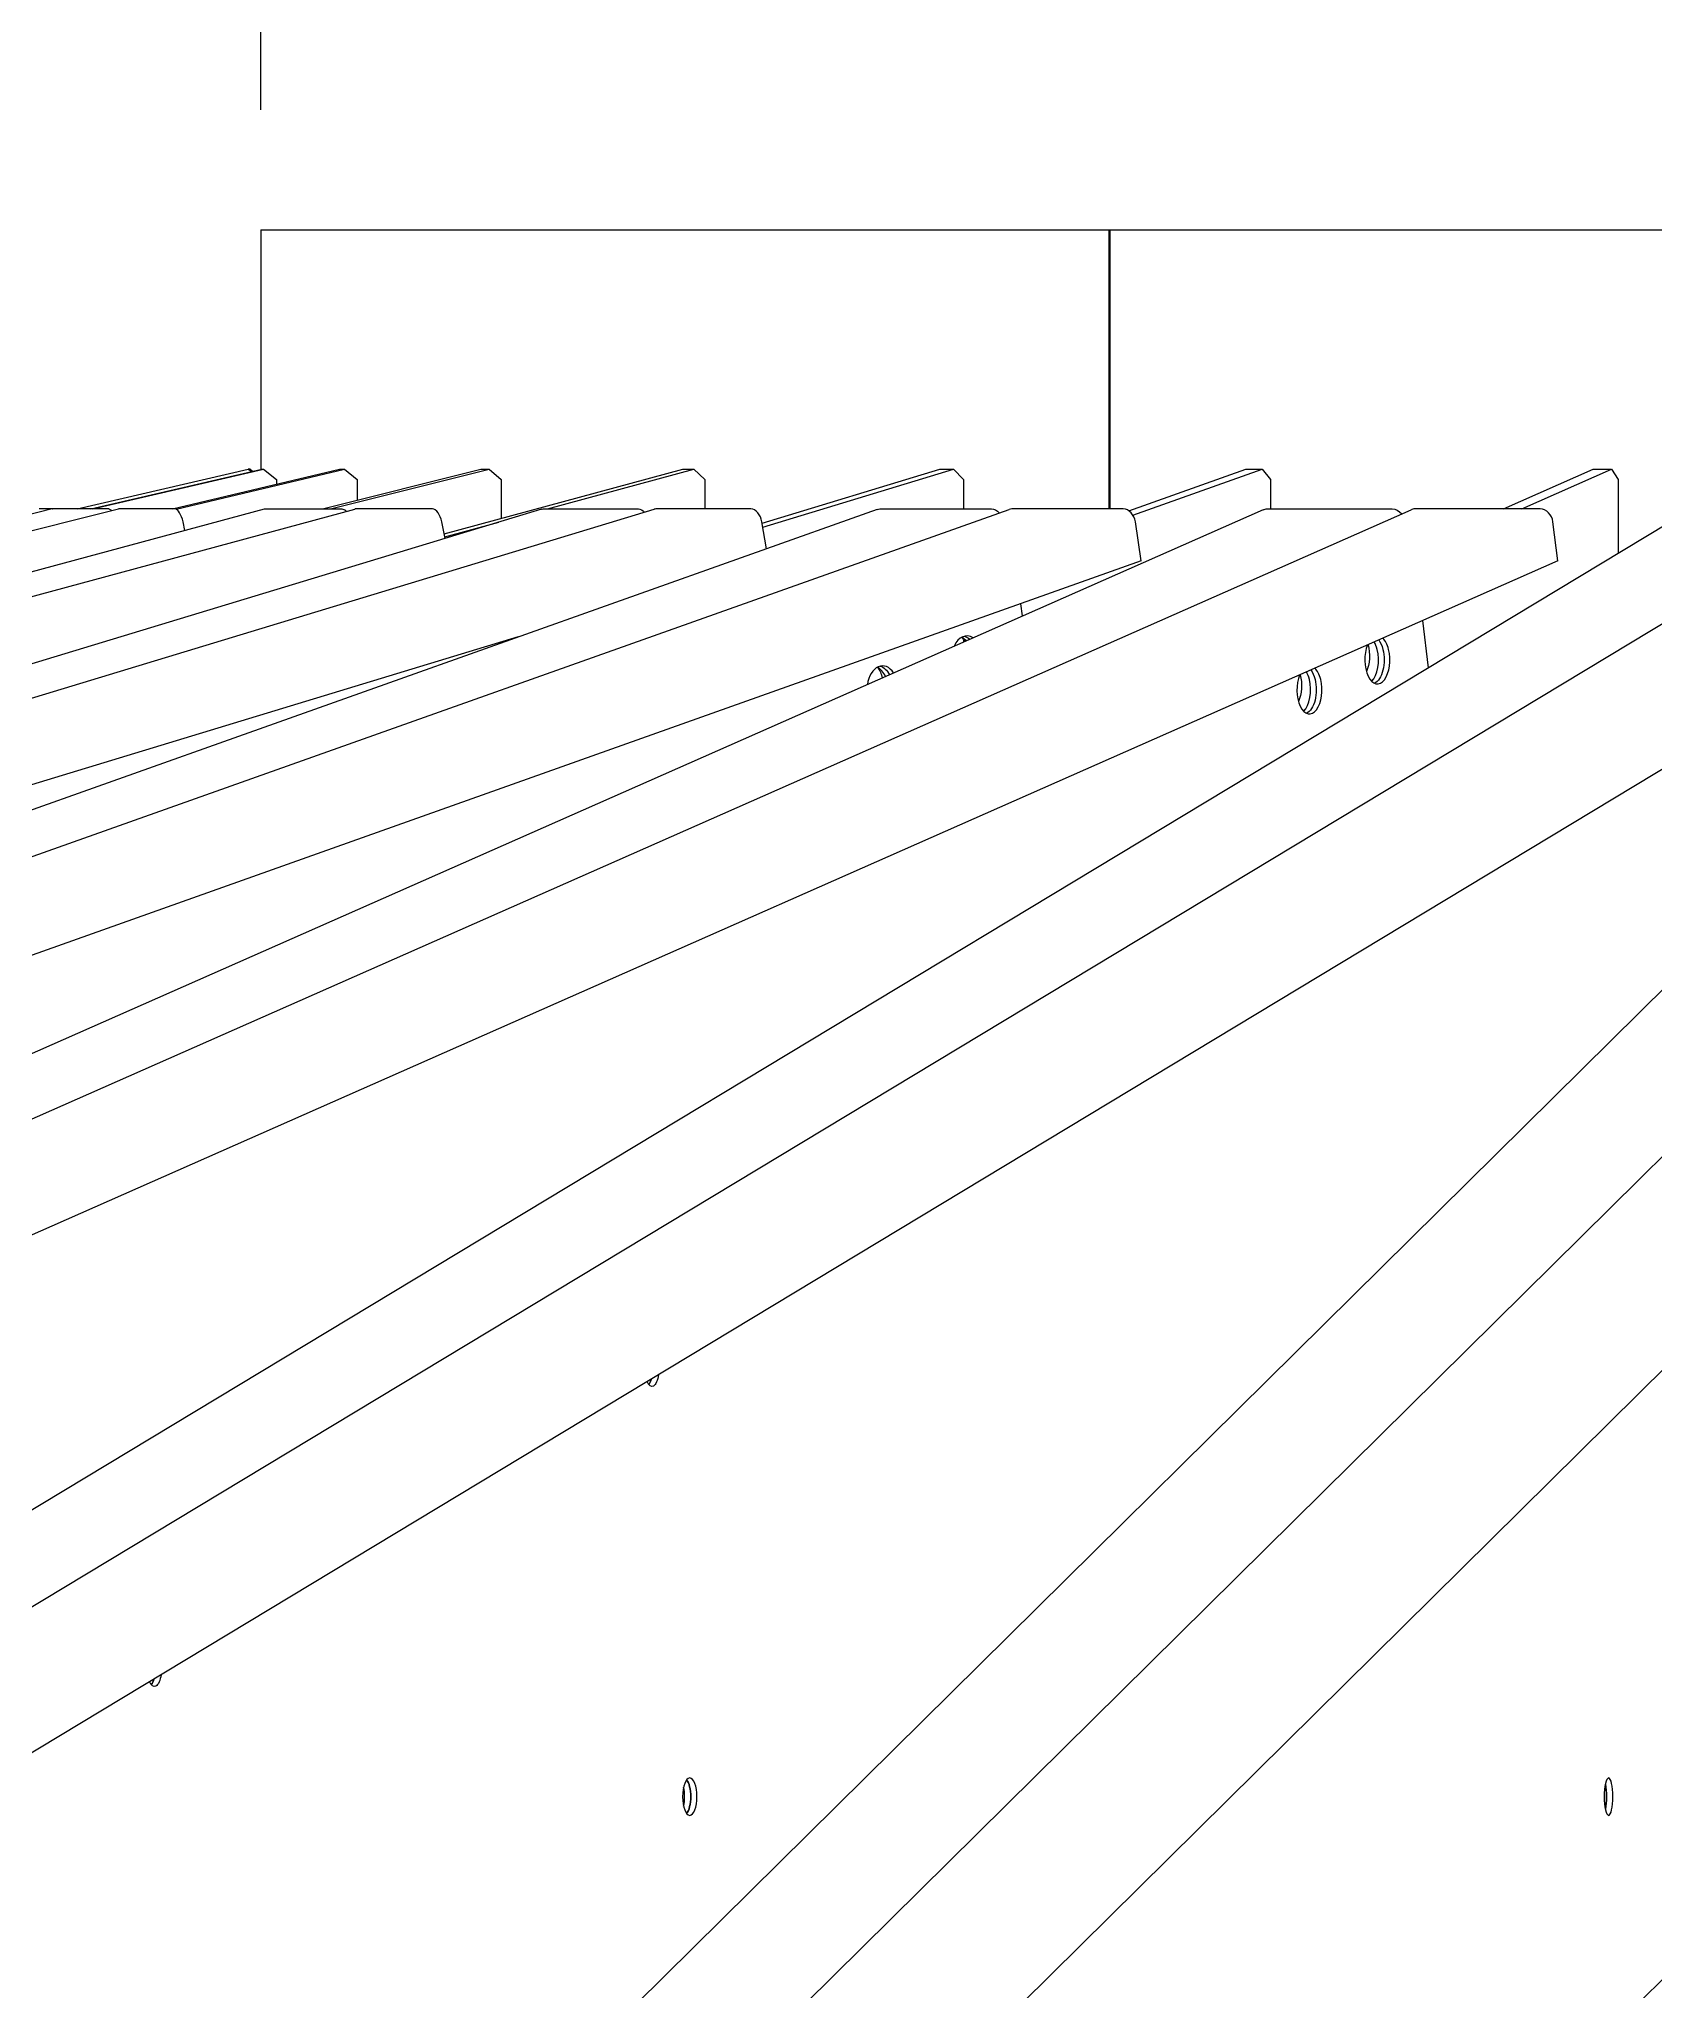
# Model space of a CAD drawing. Header units: millimetres. Extents: x -272986 to 200319, y -34579 to 49604.
# Drawn here: x 6715 to 7321, y 14897 to 15628 of the extents above; entities that cross this region are included whole.
import ezdxf
from ezdxf import colors
from ezdxf.entities.mleader import LeaderData, LeaderLine
from ezdxf.math import Vec2, Vec3

# ---------------------------------------------------------------- set-up
doc = ezdxf.new("R2010")
doc.units = ezdxf.units.MM
doc.layers.get('Defpoints').update_dxf_attribs({"color": 9})
for name, color, linetype in [('X 3001 D', 5, 'Continuous'), ('X 4001 T', 7, 'Continuous'), ('X 5001 H', 8, 'Continuous')]:
    doc.layers.add(name, color=color, linetype=linetype)
doc.styles.add('BIT STD. 2.5', font='isocpeur.ttf', dxfattribs={"height": 2.5})
doc.styles.add('BIT STD. 3.0', font='isocpeur.ttf', dxfattribs={"height": 2.5})
doc.dimstyles.new('BIT STD. 3.0', dxfattribs={"dimtxt": 3, "dimasz": 3, "dimexe": 1, "dimexo": 0.75, "dimgap": 1, "dimtad": 1, "dimdec": 0, "dimdsep": 46, "dimtxsty": 'BIT STD. 3.0', "dimcen": 0, "dimadec": 0, "dimazin": 0, "dimtfac": 1, "dimtdec": 0, "dimtmove": 0, "dimatfit": 3, "dimfxl": 1, "dimtfill": 1, "dimlwd": -1, "dimlwe": -1, "dimarcsym": 0})

# ---------------------------------------------------------------- blocks, each defined once
blk = doc.blocks.new('A$C79477E6E')
at = {"extrusion": (0, 1, 0)}
for p, q in [((-1000.00000001409, 1911.851985141549), (999.9999999859101, 1911.851985141551)), ((-1000.00000001409, 1911.851985141549), (-1000.00000001409, 1822.01426268774)), ((-682.0905111265056, 1807.235847655387), (-682.0905111265056, 1911.851985141551)), ((-681.906198197732, 1911.851985141551), (-681.906198197732, 1807.235847655387)), ((-1068.938398431801, 1807.235847655384), (-1004.799465043194, 1822.089275348037)), ((-1063.815019480553, 1807.235847655384), (-999.6760860918948, 1822.089275348037)), ((-1063.187346714778, 1807.235847655384), (-999.0484133261161, 1822.089275348037)), ((-1033.124656916272, 1807.235847655387), (-970.5650369325085, 1822.089275348037)), ((-1031.727492280999, 1807.124161766404), (-968.697474021701, 1822.089275348037)), ((-1004.79946504319, 1822.089275348035), (-1003.646955546297, 1821.169693134838)), ((-1004.171792277328, 1822.089275348035), (-1004.799465043194, 1822.089275348035)), ((-1003.160478430895, 1821.282352517774), (-1004.171792277324, 1822.089275348037)), ((-999.6760860918912, 1822.089275348035), (-999.0484133261161, 1822.089275348035)), ((-999.0484133261234, 1822.089275348035), (-994.1915812908446, 1818.214030619754)), ((-994.1915812908446, 1818.214030619754), (-994.1915812908446, 1816.479663775192)), ((-976.9953365549154, 1807.235847655385), (-917.5554554435075, 1822.089275348037)), ((-973.9338690960358, 1807.235847655385), (-914.4939879846279, 1822.089275348037)), ((-970.5650369325049, 1822.089275348035), (-968.6974740217047, 1822.089275348035)), ((-968.6974740217156, 1822.089275348035), (-963.9602333100447, 1818.214030619754)), ((-963.9602333100447, 1818.214030619754), (-963.9602333100447, 1810.493188684568)), ((-931.3291782121341, 1797.888907246399), (-841.9526134498665, 1822.089275348037)), ((-917.5554554435039, 1822.089275348035), (-914.4939879846279, 1822.089275348035)), ((-914.4939879846497, 1822.089275348035), (-909.9929851849047, 1818.214030619754)), ((-909.9929851849047, 1818.214030619754), (-909.9929851849047, 1803.666078549861)), ((-892.6291600286022, 1807.235847655385), (-837.772624932175, 1822.089275348037)), ((-841.9526134498628, 1822.089275348035), (-837.772624932175, 1822.089275348035)), ((-837.772624932204, 1822.089275348035), (-833.6186896712861, 1818.214030619754)), ((-833.6186896712898, 1818.214030619754), (-833.6186896712898, 1807.235847655387)), ((-812.1752929473805, 1801.881730230923), (-745.618103832916, 1822.089275348037)), ((-811.9123809109406, 1800.384112912792), (-740.422519446307, 1822.089275348037)), ((-745.6181038329123, 1822.089275348035), (-740.422519446307, 1822.089275348035)), ((-740.4225194463434, 1822.089275348035), (-736.7179353965003, 1818.214030619754)), ((-736.7179353965003, 1818.214030619754), (-736.7179353965003, 1807.235847655385)), ((-674.7407678546988, 1806.513129550511), (-630.9240019353347, 1822.089275348037)), ((-673.2361941406198, 1804.885485600678), (-624.8407542105597, 1822.089275348037)), ((-630.924001935331, 1822.089275348035), (-624.8407542105597, 1822.089275348035)), ((-624.8407542106033, 1822.089275348035), (-621.6767405259488, 1818.214030619754)), ((-621.6767405259488, 1818.214030619754), (-621.6767405259488, 1807.235847655385)), ((-534.3105851356413, 1807.235847655385), (-500.6944571937311, 1822.089275348037)), ((-527.4894638208316, 1807.235847655387), (-493.8733358789214, 1822.089275348037)), ((-500.6944571937311, 1822.089275348035), (-493.8733358789214, 1822.089275348035)), ((-493.8733358789686, 1822.089275348035), (-491.3278010771828, 1818.214030619754)), ((-491.3278010771828, 1818.214030619754), (-491.3278010771828, 1790.560464656863)), ((-1078.253718730291, 1807.21483543778), (-7199.617526368547, 277.5476658994667)), ((-7174.743103264827, 277.5476658994485), (-1053.379295626568, 1807.214835437764)), ((-998.8291954123815, 1807.19020800203), (-6648.18115023787, 277.5230384637161)), ((-6614.218743531343, 277.523038463698), (-964.8667887058509, 1807.190208002014)), ((-894.8935473711426, 1807.148346581194), (-5933.127855131861, 277.4811770428805)), ((-5890.913731990404, 277.4811770428623), (-852.6794242296855, 1807.148346581178)), ((-769.0347824326927, 1807.075177638051), (-5072.093393530562, 277.4080080997392)), ((-5022.667005766565, 277.408008099721), (-719.6083946686958, 1807.075177638037)), ((-624.4049511571393, 1806.93744092556), (-4086.33228155418, 277.2702713872477)), ((-4030.910670871162, 277.2702713872295), (-568.9833404741257, 1806.937440925545)), ((-464.6659342795574, 1806.64523979739), (-3000.21784362329, 276.9780702590779)), ((-2940.165674010052, 276.9780702590597), (-404.6137646663265, 1806.645239797375)), ((-293.919907187581, 1805.919100458366), (-1840.662692455629, 276.2519309200543)), ((-1777.458647629774, 276.2519309200343), (-230.7158623617361, 1805.91910045835)), ((-1057.033092733076, 1807.235847655391), (-1083.170371163698, 1807.235847655391)), ((-1032.158669629327, 1807.235847655393), (-1053.206258409406, 1807.235847655393)), ((-1028.520729914606, 1799.150672511158), (-1029.206114092874, 1802.363997331466)), ((-998.4814205830007, 1807.235847655391), (-969.74399952362, 1807.235847655391)), ((-935.7815928170494, 1807.235847655395), (-964.5190138764265, 1807.235847655395)), ((-930.9943060918704, 1796.187731802829), (-932.2100884737338, 1802.363997331466)), ((-931.11765834994, 1796.814370509412), (-910.897614218451, 1802.289323729141)), ((-894.2962333085816, 1807.235847655391), (-858.5765906504203, 1807.235847655391)), ((-816.3624675089122, 1807.235847655395), (-852.0821101670772, 1807.235847655395)), ((-810.4993647560223, 1792.335194753547), (-812.2599566488097, 1802.363997331466)), ((-768.090504771415, 1807.235847655391), (-726.2681766634087, 1807.235847655391)), ((-676.8417888993608, 1807.235847655393), (-718.6641170073599, 1807.235847655393)), ((-670.1178786070923, 1787.748446359687), (-672.30928895529, 1802.363997331466)), ((-622.971838860889, 1807.235847655391), (-576.0766298214112, 1807.235847655391)), ((-520.6550191383321, 1807.235847655393), (-567.5502281778099, 1807.235847655393)), ((-514.041086256042, 1787.748446359687), (-515.8041353014341, 1802.363997331466)), ((-670.1178786070923, 1787.748446359687), (-4973.176489705031, 258.0812768213491)), ((-514.0410862560493, 1787.748446359685), (-3975.968416653137, 258.0812768213491)), ((-345.3068963571677, 1787.748446359687), (-2880.858805700933, 258.0812768213491)), ((-168.0701046624381, 1787.748446359685), (-1714.812889930497, 258.0812768213491)), ((-714.5483660624122, 1767.107193444646), (-715.2383261149625, 1771.70886301549)), ((-562.4914716126295, 1747.628300625525), (-564.6344633720219, 1765.393549626049)), ((-903.6368669967414, 1759.226331429445), (-5847.928452554235, 258.0812768213491)), ((-736.7179353965003, 1758.227302597572), (-736.7179353965003, 1757.311475875591)), ((-215.3826401264632, 1512.443892103727), (-1690.187512246179, 53.92046090133772))]:
    blk.add_line(p, q, dxfattribs=at)
at = {"extrusion": (0, 0, -0.9999999999999998)}
blk.add_ellipse((-1077.041543138534, 1802.363997331466), major_axis=(-1.212175591796496, 4.850838106413129), ratio=0.3728752807857845, start_param=4.272185598618619e-12, end_param=0.09290951411334701, dxfattribs=at)
at = {"extrusion": (0, 0, -1)}
for centre, major_axis, ratio, start_param, end_param in [((-1055.993954358455, 1802.363997331464), (-1.212175591797021, 4.850838106415226), 0.3728752807857845, 0.09290951411326316, 0.6190187706167173), ((-893.4409626901288, 1802.363997331469), (-1.452584681060811, 4.784349249823135), 0.6328027369261064, -1.015187933717243e-12, 0.1898134076671849), ((-857.7213200319638, 1802.363997331464), (-1.452584681064751, 4.784349249828621), 0.6328027369261064, 0.1898134076687834, 0.8986732683103127), ((-725.5377065473476, 1802.363997331462), (-1.674747777390673, 4.711180306689249), 0.740916809964763, 0.2575350188118426, 1.058012731843648), ((-575.4889468062793, 1802.363997331462), (-2.020795311430308, 4.573443594197242), 0.830787052180174, 0.3518150490979977, 1.25476645893021), ((-741.0338292232955, 1752.157903990914), (-6.066258606551855e-13, -8.999999999984906), 0.6494480483345042, -2.458133623159104, -2.204338304302038), ((-737.3094695620857, 1750.643577945513), (2.331468351712828e-15, 8.999999999999716), 0.6494480483302038, 0.1633433894441463, 0.5378081115912262), ((-583.7552846110812, 1750.643577945517), (-4.880540416252188e-13, -8.999999999992637), 0.5224985647159734, -2.548464496562164, -2.024581932313475), ((-589.2807988836612, 1752.157903990903), (-4.847233725513433e-13, -8.999999999997513), 0.522498564720793, -2.054438681259638, -0.8558118614647892), ((-583.7552846111357, 1750.64357794551), (-4.871658632055187e-13, -9.000000000000925), 0.5224985647159752, -2.024581932313483, -0.2286327522372924), ((-772.6739660698222, 1740.910351273707), (-6.070699498650356e-13, -9.000000000007082), 0.6494480483345043, -2.458133623144695, -1.905150464807822), ((-768.9496064084415, 1739.396025228316), (1.55431223447522e-15, 8.999999999999687), 0.6494480483302052, 0.1633433894464915, 0.8881488798899475), ((-614.7361469015195, 1740.910351273711), (-4.873879078104437e-13, -9.00000000000058), 0.5224985647207931, -2.054438681247905, -0.8558118615109664), ((-609.2106326287067, 1739.396025228316), (-4.882760862301438e-13, -9.000000000000103), 0.5224985647159734, -2.024581932313535, -0.2286327522319858), ((-609.2106326287576, 1739.396025228323), (-4.880540416252188e-13, -8.999999999989049), 0.5224985647159752, -2.548464496559736, -2.024581932313301), ((-853.5102396768161, 1485.201333819692), (-1.84074977482851e-13, -6.999999999999851), 0.3826834323649961, -1.199504857665547, 0.7457192521453415), ((-855.8199385081534, 1485.201333819688), (-2.73314704202221e-12, -6.99999999999725), 0.382683432364767, -0.9388264222051612, -0.4457221238736617), ((-1039.947880069634, 1372.725806647715), (6.683542608243442e-14, -7.000000000000014), 0.3826834323650807, -1.19950485768315, 0.745719252163217), ((-1042.257578900946, 1372.725806647715), (-2.878142169038256e-12, -7.000000000002992), 0.3826834323647429, -0.9388264222306377, -0.4457221238679713), ((-839.3062078144103, 1324.430273130127), (4.146142555269412e-16, -7.000000000000071), 0.3826834323650255, -4.712388980384686, 1.5707963267949), ((-841.6159066457476, 1324.430273130125), (-1.711963903971991e-13, -6.999999999999994), 0.3826834323650065, -2.695870529717553, -0.4457221238738831), ((-494.9695533780869, 1324.430273130127), (3.478798573148658e-16, -7.000000000000071), 0.2334453638558379, -4.712388980384686, 1.5707963267949), ((-497.4004781791409, 1324.430273130125), (-3.108624468950438e-13, -6.99999999999978), 0.2334453638558335, -2.302849654703332, -0.8387429988890591)]:
    blk.add_ellipse(centre, major_axis=major_axis, ratio=ratio, start_param=start_param, end_param=end_param, dxfattribs=at)
for centre, major_axis, ratio, start_param, end_param in [((-1052.167120034796, 1802.363997331517), (-1.212175591784275, 4.850838106364215), 0.3728752807857872, -0.09290951411383208, 8.64824878377135e-12), ((-1031.119531254702, 1802.363997331466), (-1.21217559179712, 4.850838106415613), 0.3728752807857872, -1.663705840908206, -0.09290951411333248), ((-963.5600023566913, 1802.363997331455), (-1.306786349167689, 4.826210670676766), 0.5091069603524531, -0.1369868318259648, 9.32323662716783e-12), ((-934.8225812973142, 1802.363997331466), (-1.30678634916448, 4.826210670664915), 0.5091069603524531, -1.707783158620903, -0.1369868318260292), ((-851.2268395486208, 1802.363997331466), (-1.452584681065103, 4.784349249829763), 0.6328027369261092, -0.18981340766888, 1.134717320105949e-11), ((-815.5071968904595, 1802.363997331466), (-1.452584681064839, 4.784349249828891), 0.632802736926109, -1.760609734463695, -0.1898134076688209), ((-717.9336468912952, 1802.363997331466), (-1.674747777389845, 4.711180306686889), 0.7409168099647656, -0.2575350188118444, 1.374206304305403e-11), ((-676.1113187832925, 1802.363997331466), (-1.674747777390378, 4.711180306688388), 0.7409168099647656, -1.828331345606659, -0.2575350188117853), ((-566.9625451626816, 1802.363997331466), (-2.020795311430466, 4.573443594197546), 0.8307870521801763, -0.3518150490980414, 1.657518566844374e-11), ((-520.0673361232039, 1802.363997331466), (-2.020795311430329, 4.573443594197233), 0.8307870521801766, -1.922611375892901, -0.3518150490980267), ((-735.4084546480917, 1750.643577945513), (1.77635683940025e-15, 8.99999999999961), 0.6494480483302039, -0.406318325551398, 0.9652227850009516), ((-739.2104844761307, 1750.643577945501), (2.220446049250313e-15, 9.00000000001101), 0.6494480483302052, -0.6546852836874706, -0.3312612757412784), ((-585.8868850220206, 1750.643577945504), (1.998401444325282e-15, 9.000000000008757), 0.5224985647159751, -1.117010721276236, -0.7248834528882022), ((-581.6236842001999, 1750.643577945511), (1.110223024625157e-15, 9.00000000000151), 0.5224985647159734, -1.117010721276349, -0.4425389284780815), ((-581.6236842001999, 1750.643577945511), (4.849454171562684e-13, -9.000000000000332), 0.5224985647159734, -2.245268119596015, 2.024581932313267), ((-585.8868850220133, 1750.64357794551), (-4.847233725513433e-13, 9.000000000000913), 0.5224985647159752, -2.671137391898426, -1.117010721276726), ((-767.0485914944002, 1739.396025228316), (3.552713678800501e-15, 9.000000000000243), 0.6494480483302038, -0.7883295016252196, 1.347233961075761), ((-770.8506213224318, 1739.39602522832), (4.440892098500626e-15, 8.999999999993236), 0.649448048330205, -0.9838725154909831, -0.3312612757407325), ((-607.0790322178254, 1739.396025228316), (4.845013279464183e-13, -9.000000000000197), 0.5224985647159736, -2.24526811959619, 2.02458193231328), ((-611.3422330396388, 1739.396025228314), (-4.847233725513433e-13, 9.000000000000693), 0.5224985647159753, -2.671137391898524, -1.117010721276702), ((-611.3422330396388, 1739.39602522832), (1.77635683940025e-15, 8.999999999993044), 0.5224985647159752, -1.117010721276598, -0.7248834528876662), ((-607.0790322178254, 1739.39602522832), (1.332267629550188e-15, 8.99999999999649), 0.5224985647159736, -1.117010721276522, -0.4425389284775645), ((-855.8199385081134, 1485.20133381969), (2.637223772694597e-12, 6.99999999999737), 0.3826834323647459, -2.695870529723292, -2.20276623138144), ((-1042.257578900928, 1372.725806647717), (2.636779683484747e-12, 7.000000000003572), 0.3826834323647461, -2.695870529724038, -2.202766231358809), ((-843.9256054769976, 1324.430273130125), (-2.757793993168889e-13, 7.000000000000816), 0.3826834323651182, -2.10195818659049, -1.039634466998903), ((-841.6159066457076, 1324.430273130127), (-1.696420781627239e-13, 6.999999999999746), 0.3826834323650043, -2.695870529723453, -0.4457221238672653), ((-497.4004781791009, 1324.430273130127), (-1.538769112130467e-13, 7.000000000000723), 0.2334453638558077, -2.302849654716979, -0.838742998873804)]:
    blk.add_ellipse(centre, major_axis=major_axis, ratio=ratio, start_param=start_param, end_param=end_param)
at = {"extrusion": (0, 0, -0.9999999999999999)}
for centre, major_axis, ratio, start_param, end_param in [((-997.5224090632655, 1802.363997331466), (-1.306786349163789, 4.826210670662375), 0.5091069603524506, 2.685695491692866e-12, 0.1369868318259896), ((-968.7849880038848, 1802.363997331462), (-1.306786349164536, 4.826210670665135), 0.5091069603524504, 0.1369868318260306, 0.7570249099367916), ((-767.3600346553467, 1802.363997331464), (-1.674747777393372, 4.711180306686177), 0.740916809964763, 7.974723825387471e-13, 0.2575350188135216), ((-622.3841558457607, 1802.363997331466), (-2.020795311429363, 4.573443594195095), 0.8307870521801742, -3.852029806239443e-12, 0.3518150490980267)]:
    blk.add_ellipse(centre, major_axis=major_axis, ratio=ratio, start_param=start_param, end_param=end_param, dxfattribs=at)
blk = doc.blocks.new('*D706')
at = {"layer": 'Defpoints', "color": 0, "transparency": 16777216}
for p in [(15596.99999999999, 17732.44809638601), (-1.091393642127514e-10, 13630), (15596.99999999999, 13630)]:
    blk.add_point(p, dxfattribs=at)
at = {"layer": 'X 3001 D', "color": 0, "transparency": 16777216}
for p, q in [((-1.091366087574533e-10, 13675), (-1.088844877758586e-10, 17792.44809638601)), ((15596.99999999999, 13675), (15596.99999999999, 17792.44809638601)), ((179.9999999998911, 17732.44809638601), (15416.99999999999, 17732.44809638601))]:
    blk.add_line(p, q, dxfattribs=at)
for points in [[(179.9999999998911, 17762.44809638601), (179.9999999998911, 17702.44809638601), (-1.08888161716256e-10, 17732.44809638601)], [(15416.99999999999, 17762.44809638601), (15416.99999999999, 17702.44809638601), (15596.99999999999, 17732.44809638601)]]:
    blk.add_solid(points, dxfattribs=at)
at = {"layer": 'X 3001 D', "color": 0, "transparency": 16777216, "insert": (7798.499999999942, 17882.44809638601), "char_height": 150, "attachment_point": 5, "style": 'BIT STD. 3.0', "bg_fill": 3, "box_fill_scale": 1.1, "bg_fill_color": 256, "bg_fill_true_color": 13158600, "bg_fill_transparency": 0}
blk.add_mtext('INTERNAL TANK DIAMETER - %%C15597mm (20 PLATES ROUND)', dxfattribs=at)
blk = doc.blocks.new('*D714')
at = {"layer": 'Defpoints', "color": 0, "transparency": 16777216}
for p in [(8798.499999985805, 16649.80736486919), (6798.499999985805, 15556.85198514155), (8798.499999985805, 15556.85198514155)]:
    blk.add_point(p, dxfattribs=at)
at = {"layer": 'X 3001 D', "color": 0, "transparency": 16777216}
for p, q in [((6798.499999985805, 15601.85198514155), (6798.499999985805, 16709.80736486919)), ((8798.499999985805, 15601.85198514155), (8798.499999985805, 16709.80736486919)), ((6978.499999985805, 16649.80736486919), (8618.499999985805, 16649.80736486919))]:
    blk.add_line(p, q, dxfattribs=at)
for points in [[(6978.499999985805, 16679.80736486919), (6978.499999985805, 16619.80736486919), (6798.499999985805, 16649.80736486919)], [(8618.499999985805, 16679.80736486919), (8618.499999985805, 16619.80736486919), (8798.499999985805, 16649.80736486919)]]:
    blk.add_solid(points, dxfattribs=at)
at = {"layer": 'X 3001 D', "color": 0, "transparency": 16777216, "char_height": 150, "width": 1410, "attachment_point": 5, "style": 'BIT STD. 3.0', "bg_fill": 3, "box_fill_scale": 1.1, "bg_fill_color": 256, "bg_fill_true_color": 13158600, "bg_fill_transparency": 0}
for s, insert in [('%%C2000 HUB', (7798.499999985805, 16784.86418305101)), ('(O.D)', (7798.499999985805, 16499.80736486919))]:
    blk.add_mtext(s, dxfattribs=dict(at, insert=insert))

msp = doc.modelspace()

# ---------------------------------------------------------------- block references
at = {"layer": 'X 5001 H', "color": 252}
msp.add_blockref('A$C79477E6E', (7798.499999999898, 13645), dxfattribs=at)

# ---------------------------------------------------------------- next in the draw order: dimensions: what is measured, and where the dimension line sits
at = {"layer": 'X 3001 D'}
dim = msp.add_linear_dim(base=(15596.99999999999, 17732.44809638601), p1=(-1.091393642127514e-10, 13630), p2=(15596.99999999999, 13630), text='INTERNAL TANK DIAMETER - %%C<>mm (20 PLATES ROUND)', dimstyle='BIT STD. 3.0', dxfattribs=at)
dim.commit()
dim.dimension.update_dxf_attribs({"geometry": '*D706', "text_midpoint": (7798.499999999942, 17882.44809638601)})

# ---------------------------------------------------------------- next in the draw order: dimensions: what is measured, and where the dimension line sits
dim = msp.add_linear_dim(base=(8798.499999985805, 16649.80736486919), p1=(6798.499999985805, 15556.85198514155), p2=(8798.499999985805, 15556.85198514155), text='%%C<> HUB\\X (O.D)', dimstyle='BIT STD. 3.0', dxfattribs=at)
dim.commit()
dim.dimension.update_dxf_attribs({"geometry": '*D714', "text_midpoint": (7798.499999985805, 16649.80736486919)})

# ---------------------------------------------------------------- next in the draw order: leaders
at = {"layer": 'X 4001 T'}
ml = msp.add_multileader_mtext('Standard', dxfattribs=at)
ml.set_content('\\pxsm1.15;PERIMETER 2 TIER HANDRAILING TO THE FULL CIRCUMFERENCE OF THE ROOF.\\P(GALV.^I- REFER TO NOTES COLUMN)', color=256, style='BIT STD. 2.5')
ml.set_leader_properties(color=150)
ml.build(insert=Vec2(0, 0))
ml.multileader.update_dxf_attribs({"text_left_attachment_type": 2, "text_right_attachment_type": 2, "dogleg_length": 3, "arrow_head_size": 150, "scale": 60})
ctx = ml.context
ctx.base_point, ctx.scale, ctx.char_height, ctx.arrow_head_size, ctx.landing_gap_size, ctx.plane_origin = Vec3(9707.84575283472, 16572.62908057254), 60, 150, 150, 60, Vec3(14632.82418822104, 17242.74119747708)
ctx.left_attachment, ctx.right_attachment, ctx.text_align_type = 2, 2, 2
notes = []
notes.append((ctx, [(0, (1, 1, 0), (13667.84575283472, 16572.62908057254), (-1, 0), 180, [(0, [(14646.9754121014, 14800.39939443491)], 0, [])])]))
ctx.mtext.insert, ctx.mtext.width, ctx.mtext.defined_height, ctx.mtext.alignment, ctx.mtext.flow_direction = Vec3(13427.84575283472, 16967.62908057254), 3866.662103078794, 1362.970936081278, 3, 5
ctx.mtext.has_bg_fill, ctx.mtext.bg_color, ctx.mtext.bg_scale_factor, ctx.mtext.bg_transparency, ctx.mtext.use_window_bg_color = 1, -1073741824, 1.25, 0, 1
for ctx, leaders in notes:
    for number, flags, end, landing, length, lines in leaders:
        leader = LeaderData()
        leader.index, (leader.has_last_leader_line, leader.has_dogleg_vector, leader.attachment_direction) = number, flags
        leader.last_leader_point, leader.dogleg_vector, leader.dogleg_length = Vec3(end), Vec3(landing), length
        for number, points, colour, breaks in lines:
            line = LeaderLine()
            line.index, line.vertices, line.color, line.breaks = number, Vec3.list(points), colors.encode_raw_color(colour), breaks
            leader.lines.append(line)
        ctx.leaders.append(leader)

doc.saveas('drawing.dxf')
